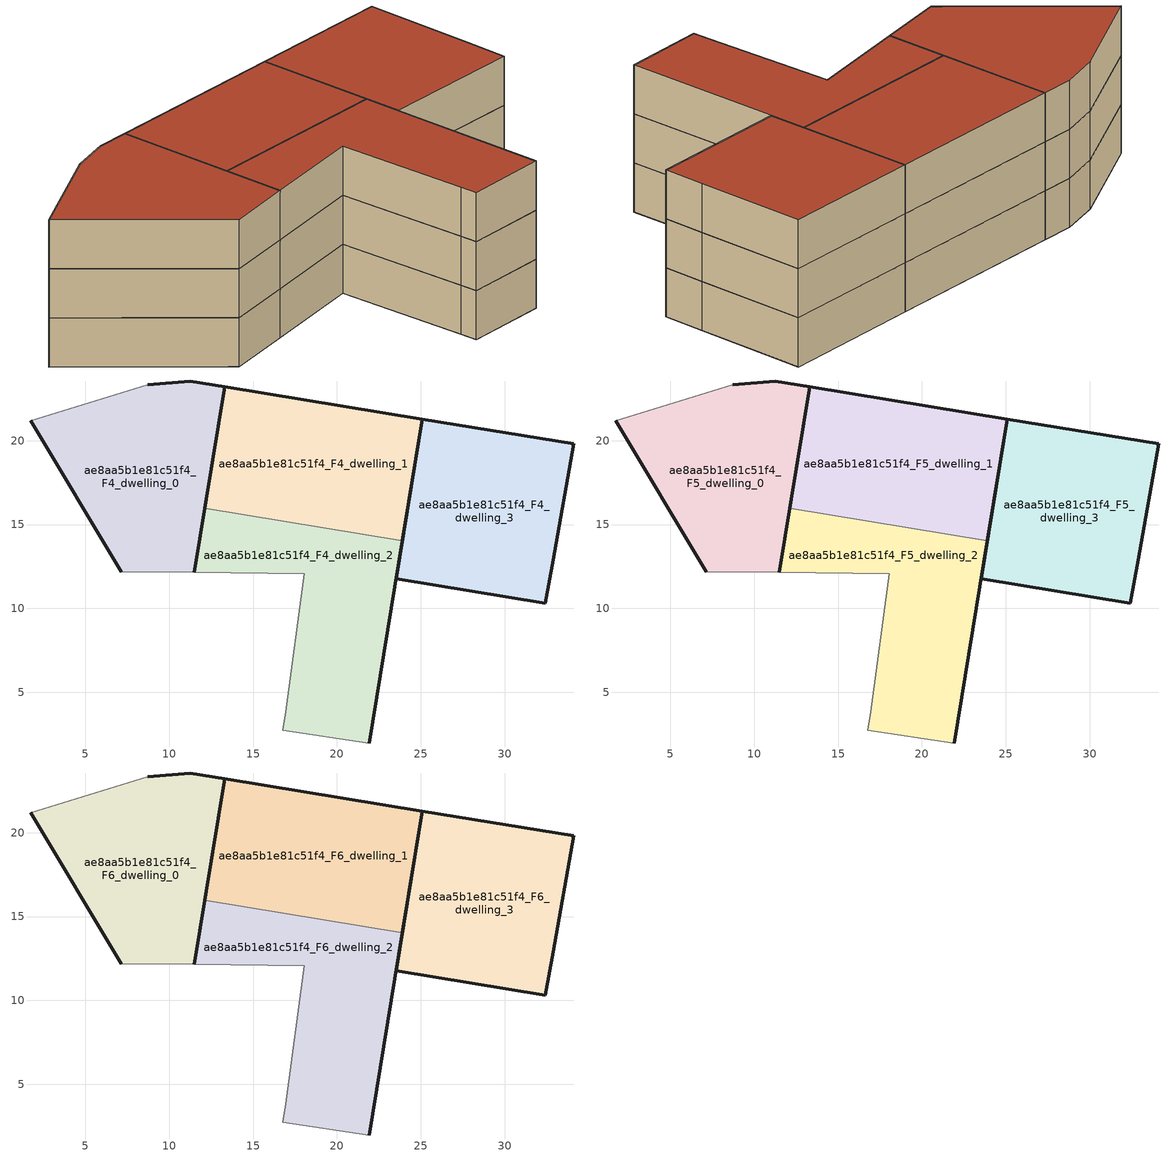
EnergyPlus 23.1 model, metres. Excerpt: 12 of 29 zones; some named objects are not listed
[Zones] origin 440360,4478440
ae8aa5b1e81c51f4_F4_dwelling_0
 floor to ae8aa5b1e81c51f4_F3_dwelling_0 (EU_floor_Construction): 11.49,12.14 13.31,23.22 11.26,23.56 8.7,23.35 1.75,21.18 7.13,12.19 z12
 wall outside (EU_wall_Construction): 7.13,12.19 1.75,21.18 / 8.7,23.35 11.26,23.56 13.31,23.22 11.49,12.14 z12:15
 wall adiabatic (EU_wall_Construction): 11.49,12.14 7.13,12.19 / 1.75,21.18 8.7,23.35 z12:15
ae8aa5b1e81c51f4_F4_dwelling_1
 floor to ae8aa5b1e81c51f4_F3_dwelling_1 (EU_floor_Construction): 23.9,14.04 25.09,21.29 13.31,23.22 12.12,15.97 z12
 wall outside (EU_wall_Construction): 12.12,15.97 13.31,23.22 25.09,21.29 23.9,14.04 z12:15
 wall to ae8aa5b1e81c51f4_F4_dwelling_2 (EU_wall_Construction): 23.9,14.04 12.12,15.97 z12:15
ae8aa5b1e81c51f4_F4_dwelling_2
 floor to ae8aa5b1e81c51f4_F3_dwelling_2 (EU_floor_Construction): 21.92,1.97 23.9,14.04 12.12,15.97 11.49,12.14 18.04,12.07 16.93,3.82 16.78,2.73 z12
 wall outside (EU_wall_Construction): 11.49,12.14 12.12,15.97 / 23.9,14.04 21.92,1.97 z12:15
 wall adiabatic (EU_wall_Construction): 21.92,1.97 16.78,2.73 16.93,3.82 18.04,12.07 11.49,12.14 z12:15
ae8aa5b1e81c51f4_F4_dwelling_3
 floor to ae8aa5b1e81c51f4_F3_dwelling_3 (EU_floor_Construction): 32.41,10.29 32.89,12.9 34.11,19.81 25.09,21.29 23.53,11.75 z12
 wall outside (EU_wall_Construction): 34.11,19.81 32.89,12.9 32.41,10.29 23.53,11.75 25.09,21.29 34.11,19.81 z12:15
ae8aa5b1e81c51f4_F5_dwelling_0
 floor to ae8aa5b1e81c51f4_F4_dwelling_0 (EU_floor_Construction): 11.49,12.14 13.31,23.22 11.26,23.56 8.7,23.35 1.75,21.18 7.13,12.19 z15
 wall outside (EU_wall_Construction): 7.13,12.19 1.75,21.18 / 8.7,23.35 11.26,23.56 13.31,23.22 11.49,12.14 z15:18
 wall adiabatic (EU_wall_Construction): 11.49,12.14 7.13,12.19 / 1.75,21.18 8.7,23.35 z15:18
ae8aa5b1e81c51f4_F5_dwelling_1
 floor to ae8aa5b1e81c51f4_F4_dwelling_1 (EU_floor_Construction): 23.9,14.04 25.09,21.29 13.31,23.22 12.12,15.97 z15
 wall outside (EU_wall_Construction): 12.12,15.97 13.31,23.22 25.09,21.29 23.9,14.04 z15:18
 wall to ae8aa5b1e81c51f4_F5_dwelling_2 (EU_wall_Construction): 23.9,14.04 12.12,15.97 z15:18
ae8aa5b1e81c51f4_F5_dwelling_2
 floor to ae8aa5b1e81c51f4_F4_dwelling_2 (EU_floor_Construction): 21.92,1.97 23.9,14.04 12.12,15.97 11.49,12.14 18.04,12.07 16.93,3.82 16.78,2.73 z15
 wall outside (EU_wall_Construction): 11.49,12.14 12.12,15.97 / 23.9,14.04 21.92,1.97 z15:18
 wall adiabatic (EU_wall_Construction): 21.92,1.97 16.78,2.73 16.93,3.82 18.04,12.07 11.49,12.14 z15:18
ae8aa5b1e81c51f4_F5_dwelling_3
 floor to ae8aa5b1e81c51f4_F4_dwelling_3 (EU_floor_Construction): 32.41,10.29 32.89,12.9 34.11,19.81 25.09,21.29 23.53,11.75 z15
 wall outside (EU_wall_Construction): 34.11,19.81 32.89,12.9 32.41,10.29 23.53,11.75 25.09,21.29 34.11,19.81 z15:18
ae8aa5b1e81c51f4_F6_dwelling_0
 floor to ae8aa5b1e81c51f4_F5_dwelling_0 (EU_floor_Construction): 11.49,12.14 13.31,23.22 11.26,23.56 8.7,23.35 1.75,21.18 7.13,12.19 z18
 wall outside (EU_wall_Construction): 7.13,12.19 1.75,21.18 / 8.7,23.35 11.26,23.56 13.31,23.22 11.49,12.14 z18:21
 wall adiabatic (EU_wall_Construction): 11.49,12.14 7.13,12.19 / 1.75,21.18 8.7,23.35 z18:21
 roof outside (EU_roof_Construction): 13.31,23.22 11.49,12.14 7.13,12.19 1.75,21.18 8.7,23.35 11.26,23.56 z21
ae8aa5b1e81c51f4_F6_dwelling_1
 floor to ae8aa5b1e81c51f4_F5_dwelling_1 (EU_floor_Construction): 23.9,14.04 25.09,21.29 13.31,23.22 12.12,15.97 z18
 wall outside (EU_wall_Construction): 12.12,15.97 13.31,23.22 25.09,21.29 23.9,14.04 z18:21
 wall to ae8aa5b1e81c51f4_F6_dwelling_2 (EU_wall_Construction): 23.9,14.04 12.12,15.97 z18:21
 roof outside (EU_roof_Construction): 25.09,21.29 23.9,14.04 12.12,15.97 13.31,23.22 z21
ae8aa5b1e81c51f4_F6_dwelling_2
 floor to ae8aa5b1e81c51f4_F5_dwelling_2 (EU_floor_Construction): 21.92,1.97 23.9,14.04 12.12,15.97 11.49,12.14 18.04,12.07 16.93,3.82 16.78,2.73 z18
 wall outside (EU_wall_Construction): 11.49,12.14 12.12,15.97 / 23.9,14.04 21.92,1.97 z18:21
 wall adiabatic (EU_wall_Construction): 21.92,1.97 16.78,2.73 16.93,3.82 18.04,12.07 11.49,12.14 z18:21
 roof outside (EU_roof_Construction): 23.9,14.04 21.92,1.97 16.78,2.73 16.93,3.82 18.04,12.07 11.49,12.14 12.12,15.97 z21
ae8aa5b1e81c51f4_F6_dwelling_3
 floor to ae8aa5b1e81c51f4_F5_dwelling_3 (EU_floor_Construction): 32.41,10.29 32.89,12.9 34.11,19.81 25.09,21.29 23.53,11.75 z18
 wall outside (EU_wall_Construction): 34.11,19.81 32.89,12.9 32.41,10.29 23.53,11.75 25.09,21.29 34.11,19.81 z18:21
 roof outside (EU_roof_Construction): 34.11,19.81 32.89,12.9 32.41,10.29 23.53,11.75 25.09,21.29 z21
[Building]
EU S2 Campaign: North Axis=0; Terrain=City; Solar Distribution=FullExterior
[Site:Location]
Madrid: Latitude=40.5; Longitude=-3.5; Time Zone=1; Elevation=609
[SizingPeriod:WeatherFileDays]
AnnualSizingPeriod: Begin Month=1; Begin Day of Month=1; End Month=12; End Day of Month=31; Day of Week for Start Day=Monday; Use Weather File Daylight Saving Period=No; Use Weather File Rain and Snow Indicators=No
[MATERIAL]
EU_InternalMass_Material: Roughness=MediumRough; Thickness=0.1; Conductivity=1; Density=1800; Specific Heat=900; Thermal Absorptance=0.9; Solar Absorptance=0.7; Visible Absorptance=0.7
[MATERIAL:NOMASS] Roughness=MediumRough; Thermal Absorptance=0.9; Solar Absorptance=0.7; Visible Absorptance=0.7
Name | Thermal Resistance
EU_wall_NoMass | 1.60022
EU_roof_NoMass | 1.57597
EU_floor_NoMass | 0.470652
[CONSTRUCTION]
EU_wall_Construction: EU_wall_NoMass
EU_roof_Construction: EU_roof_NoMass
EU_floor_Construction: EU_floor_NoMass
EU_InternalMass_Construction: EU_InternalMass_Material
[ZONE] Type=1; Multiplier=1; Ceiling Height=autocalculate; Floor Area=autocalculate; Part of Total Floor Area=Yes
Name | Volume
ae8aa5b1e81c51f4_F4_dwelling_0; ae8aa5b1e81c51f4_F5_dwelling_0; ae8aa5b1e81c51f4_F6_dwelling_0; ae8aa5b1e81c51f4_F4_dwelling_2; ae8aa5b1e81c51f4_F5_dwelling_2; ae8aa5b1e81c51f4_F6_dwelling_2 | 263.249
ae8aa5b1e81c51f4_F4_dwelling_1; ae8aa5b1e81c51f4_F5_dwelling_1; ae8aa5b1e81c51f4_F6_dwelling_1 | 263.264
ae8aa5b1e81c51f4_F4_dwelling_3; ae8aa5b1e81c51f4_F5_dwelling_3; ae8aa5b1e81c51f4_F6_dwelling_3 | 263.242
[INTERNALMASS] Construction=EU_InternalMass_Construction
Name | Zone or ZoneList | Surface Area
ae8aa5b1e81c51f4_F4_dwelling_0_EU_InternalMass | ae8aa5b1e81c51f4_F4_dwelling_0 | 109.689
ae8aa5b1e81c51f4_F4_dwelling_1_EU_InternalMass | ae8aa5b1e81c51f4_F4_dwelling_1 | 109.682
ae8aa5b1e81c51f4_F4_dwelling_2_EU_InternalMass | ae8aa5b1e81c51f4_F4_dwelling_2 | 109.687
ae8aa5b1e81c51f4_F4_dwelling_3_EU_InternalMass | ae8aa5b1e81c51f4_F4_dwelling_3 | 109.687
ae8aa5b1e81c51f4_F5_dwelling_0_EU_InternalMass | ae8aa5b1e81c51f4_F5_dwelling_0 | 109.689
ae8aa5b1e81c51f4_F5_dwelling_1_EU_InternalMass | ae8aa5b1e81c51f4_F5_dwelling_1 | 109.682
ae8aa5b1e81c51f4_F5_dwelling_2_EU_InternalMass | ae8aa5b1e81c51f4_F5_dwelling_2 | 109.687
ae8aa5b1e81c51f4_F5_dwelling_3_EU_InternalMass | ae8aa5b1e81c51f4_F5_dwelling_3 | 109.687
ae8aa5b1e81c51f4_F6_dwelling_0_EU_InternalMass | ae8aa5b1e81c51f4_F6_dwelling_0 | 109.689
ae8aa5b1e81c51f4_F6_dwelling_1_EU_InternalMass | ae8aa5b1e81c51f4_F6_dwelling_1 | 109.682
ae8aa5b1e81c51f4_F6_dwelling_2_EU_InternalMass | ae8aa5b1e81c51f4_F6_dwelling_2 | 109.687
ae8aa5b1e81c51f4_F6_dwelling_3_EU_InternalMass | ae8aa5b1e81c51f4_F6_dwelling_3 | 109.687
[OTHEREQUIPMENT] Fuel Type=Electricity; Design Level Calculation Method=Watts/Area; Power per Zone Floor Area=1; Fraction Latent=0; Fraction Radiant=0; Fraction Lost=0; Carbon Dioxide Generation Rate=0; EndUse Subcategory=EU_Step8_InternalGains
Name | Zone or ZoneList or Space or SpaceList | Schedule
EU_Step8_InternalGain_ae8aa5b1e81c51f4_F4_dwelling_0_f000 | ae8aa5b1e81c51f4_F4_dwelling_0 | EU_Step8_GainSchedule_ae8aa5b1e81c51f4_F4_dwelling_0_f000
EU_Step8_InternalGain_ae8aa5b1e81c51f4_F4_dwelling_1_f000 | ae8aa5b1e81c51f4_F4_dwelling_1 | EU_Step8_GainSchedule_ae8aa5b1e81c51f4_F4_dwelling_1_f000
EU_Step8_InternalGain_ae8aa5b1e81c51f4_F4_dwelling_2_f000 | ae8aa5b1e81c51f4_F4_dwelling_2 | EU_Step8_GainSchedule_ae8aa5b1e81c51f4_F4_dwelling_2_f000
EU_Step8_InternalGain_ae8aa5b1e81c51f4_F4_dwelling_3_f000 | ae8aa5b1e81c51f4_F4_dwelling_3 | EU_Step8_GainSchedule_ae8aa5b1e81c51f4_F4_dwelling_3_f000
EU_Step8_InternalGain_ae8aa5b1e81c51f4_F5_dwelling_0_f000 | ae8aa5b1e81c51f4_F5_dwelling_0 | EU_Step8_GainSchedule_ae8aa5b1e81c51f4_F5_dwelling_0_f000
EU_Step8_InternalGain_ae8aa5b1e81c51f4_F5_dwelling_1_f000 | ae8aa5b1e81c51f4_F5_dwelling_1 | EU_Step8_GainSchedule_ae8aa5b1e81c51f4_F5_dwelling_1_f000
EU_Step8_InternalGain_ae8aa5b1e81c51f4_F5_dwelling_2_f000 | ae8aa5b1e81c51f4_F5_dwelling_2 | EU_Step8_GainSchedule_ae8aa5b1e81c51f4_F5_dwelling_2_f000
EU_Step8_InternalGain_ae8aa5b1e81c51f4_F5_dwelling_3_f000 | ae8aa5b1e81c51f4_F5_dwelling_3 | EU_Step8_GainSchedule_ae8aa5b1e81c51f4_F5_dwelling_3_f000
EU_Step8_InternalGain_ae8aa5b1e81c51f4_F6_dwelling_0_f000 | ae8aa5b1e81c51f4_F6_dwelling_0 | EU_Step8_GainSchedule_ae8aa5b1e81c51f4_F6_dwelling_0_f000
EU_Step8_InternalGain_ae8aa5b1e81c51f4_F6_dwelling_1_f000 | ae8aa5b1e81c51f4_F6_dwelling_1 | EU_Step8_GainSchedule_ae8aa5b1e81c51f4_F6_dwelling_1_f000
EU_Step8_InternalGain_ae8aa5b1e81c51f4_F6_dwelling_2_f000 | ae8aa5b1e81c51f4_F6_dwelling_2 | EU_Step8_GainSchedule_ae8aa5b1e81c51f4_F6_dwelling_2_f000
EU_Step8_InternalGain_ae8aa5b1e81c51f4_F6_dwelling_3_f000 | ae8aa5b1e81c51f4_F6_dwelling_3 | EU_Step8_GainSchedule_ae8aa5b1e81c51f4_F6_dwelling_3_f000
[ZONEVENTILATION:DESIGNFLOWRATE] Schedule=EU_AlwaysOn; Design Flow Rate Calculation Method=AirChanges/Hour; Air Changes per Hour=0.480704; Ventilation Type=Natural; Fan Pressure Rise=0; Fan Total Efficiency=1; Constant Term Coefficient=1; Temperature Term Coefficient=0; Velocity Term Coefficient=0; Velocity Squared Term Coefficient=0; Minimum Indoor Temperature=-100; Maximum Indoor Temperature=100; Delta Temperature=-100; Minimum Outdoor Temperature=-100; Maximum Outdoor Temperature=100; Maximum Wind Speed=40
Name | Zone or ZoneList or Space or SpaceList
EU_ConstantAir_ae8aa5b1e81c51f4_F4_dwelling_0 | ae8aa5b1e81c51f4_F4_dwelling_0
EU_ConstantAir_ae8aa5b1e81c51f4_F4_dwelling_1 | ae8aa5b1e81c51f4_F4_dwelling_1
EU_ConstantAir_ae8aa5b1e81c51f4_F4_dwelling_2 | ae8aa5b1e81c51f4_F4_dwelling_2
EU_ConstantAir_ae8aa5b1e81c51f4_F4_dwelling_3 | ae8aa5b1e81c51f4_F4_dwelling_3
EU_ConstantAir_ae8aa5b1e81c51f4_F5_dwelling_0 | ae8aa5b1e81c51f4_F5_dwelling_0
EU_ConstantAir_ae8aa5b1e81c51f4_F5_dwelling_1 | ae8aa5b1e81c51f4_F5_dwelling_1
EU_ConstantAir_ae8aa5b1e81c51f4_F5_dwelling_2 | ae8aa5b1e81c51f4_F5_dwelling_2
EU_ConstantAir_ae8aa5b1e81c51f4_F5_dwelling_3 | ae8aa5b1e81c51f4_F5_dwelling_3
EU_ConstantAir_ae8aa5b1e81c51f4_F6_dwelling_0 | ae8aa5b1e81c51f4_F6_dwelling_0
EU_ConstantAir_ae8aa5b1e81c51f4_F6_dwelling_1 | ae8aa5b1e81c51f4_F6_dwelling_1
EU_ConstantAir_ae8aa5b1e81c51f4_F6_dwelling_2 | ae8aa5b1e81c51f4_F6_dwelling_2
EU_ConstantAir_ae8aa5b1e81c51f4_F6_dwelling_3 | ae8aa5b1e81c51f4_F6_dwelling_3
[HVACTEMPLATE:ZONE:IDEALLOADSAIRSYSTEM] System Availability Schedule=EU_AlwaysOn; Maximum Heating Supply Air Temperature=50; Minimum Cooling Supply Air Temperature=13; Maximum Heating Supply Air Humidity Ratio=0.0156; Minimum Cooling Supply Air Humidity Ratio=0.0077; Heating Limit=NoLimit; Cooling Limit=NoLimit; Heating Availability Schedule=EU_AlwaysOn; Cooling Availability Schedule=EU_CoolingOff; Dehumidification Control Type=ConstantSensibleHeatRatio; Cooling Sensible Heat Ratio=0.7; Dehumidification Setpoint=60; Humidification Control Type=None; Humidification Setpoint=30; Outdoor Air Method=None; Outdoor Air Flow Rate per Person=0.00944; Outdoor Air Flow Rate per Zone Floor Area=0; Outdoor Air Flow Rate per Zone=0; Demand Controlled Ventilation Type=None; Outdoor Air Economizer Type=NoEconomizer; Heat Recovery Type=None; Sensible Heat Recovery Effectiveness=0.7; Latent Heat Recovery Effectiveness=0.65
Name | Template Thermostat
ae8aa5b1e81c51f4_F4_dwelling_0 | EU_HeatOnly_ae8aa5b1e81c51f4_F4_dwelling_0
ae8aa5b1e81c51f4_F4_dwelling_1 | EU_HeatOnly_ae8aa5b1e81c51f4_F4_dwelling_1
ae8aa5b1e81c51f4_F4_dwelling_2 | EU_HeatOnly_ae8aa5b1e81c51f4_F4_dwelling_2
ae8aa5b1e81c51f4_F4_dwelling_3 | EU_HeatOnly_ae8aa5b1e81c51f4_F4_dwelling_3
ae8aa5b1e81c51f4_F5_dwelling_0 | EU_HeatOnly_ae8aa5b1e81c51f4_F5_dwelling_0
ae8aa5b1e81c51f4_F5_dwelling_1 | EU_HeatOnly_ae8aa5b1e81c51f4_F5_dwelling_1
ae8aa5b1e81c51f4_F5_dwelling_2 | EU_HeatOnly_ae8aa5b1e81c51f4_F5_dwelling_2
ae8aa5b1e81c51f4_F5_dwelling_3 | EU_HeatOnly_ae8aa5b1e81c51f4_F5_dwelling_3
ae8aa5b1e81c51f4_F6_dwelling_0 | EU_HeatOnly_ae8aa5b1e81c51f4_F6_dwelling_0
ae8aa5b1e81c51f4_F6_dwelling_1 | EU_HeatOnly_ae8aa5b1e81c51f4_F6_dwelling_1
ae8aa5b1e81c51f4_F6_dwelling_2 | EU_HeatOnly_ae8aa5b1e81c51f4_F6_dwelling_2
ae8aa5b1e81c51f4_F6_dwelling_3 | EU_HeatOnly_ae8aa5b1e81c51f4_F6_dwelling_3
[SIZING:ZONE] Zone Cooling Design Supply Air Temperature Input Method=SupplyAirTemperature; Zone Cooling Design Supply Air Temperature=13; Zone Heating Design Supply Air Temperature Input Method=SupplyAirTemperature; Zone Heating Design Supply Air Temperature=50; Zone Cooling Design Supply Air Humidity Ratio=0.008; Zone Heating Design Supply Air Humidity Ratio=0.008; Cooling Design Air Flow Method=DesignDay; Cooling Design Air Flow Rate=0; Cooling Minimum Air Flow per Zone Floor Area=0.000762; Cooling Minimum Air Flow=0; Cooling Minimum Air Flow Fraction=0.2; Heating Design Air Flow Method=DesignDay; Heating Design Air Flow Rate=0; Heating Maximum Air Flow per Zone Floor Area=0.002032; Heating Maximum Air Flow=0.141576; Heating Maximum Air Flow Fraction=0.3; Account for Dedicated Outdoor Air System=No; Dedicated Outdoor Air System Control Strategy=NeutralSupplyAir; Dedicated Outdoor Air Low Setpoint Temperature for Design=autosize; Dedicated Outdoor Air High Setpoint Temperature for Design=autosize; Zone Load Sizing Method=Sensible Load Only No Latent Load; Zone Latent Cooling Design Supply Air Humidity Ratio Input Method=HumidityRatioDifference; Zone Cooling Design Supply Air Humidity Ratio Difference=0.005; Zone Latent Heating Design Supply Air Humidity Ratio Input Method=HumidityRatioDifference; Zone Humidification Design Supply Air Humidity Ratio Difference=0.005
ae8aa5b1e81c51f4_F4_dwelling_0; ae8aa5b1e81c51f4_F4_dwelling_1; ae8aa5b1e81c51f4_F4_dwelling_2; ae8aa5b1e81c51f4_F4_dwelling_3; ae8aa5b1e81c51f4_F5_dwelling_0; ae8aa5b1e81c51f4_F5_dwelling_1; ae8aa5b1e81c51f4_F5_dwelling_2; ae8aa5b1e81c51f4_F5_dwelling_3; ae8aa5b1e81c51f4_F6_dwelling_0; ae8aa5b1e81c51f4_F6_dwelling_1; ae8aa5b1e81c51f4_F6_dwelling_2; ae8aa5b1e81c51f4_F6_dwelling_3
[SCHEDULE:CONSTANT]
Name | Hourly Value
EU_AlwaysOn | 1
EU_CoolingOff | 0
[SCHEDULE:FILE] Column Number=1; Rows to Skip at Top=0; Number of Hours of Data=8760; Column Separator=Comma; Interpolate to Timestep=No; Minutes per Item=60; Adjust Schedule for Daylight Savings=Yes
Name | File
EU_Step8_GainSchedule_ae8aa5b1e81c51f4_F4_dwelling_0_f000 | ../../schedules/ae8aa5b1e81c51f4/ae8aa5b1e81c51f4_F4_dwelling_0_f000_gain.csv
EU_Step8_GainSchedule_ae8aa5b1e81c51f4_F4_dwelling_1_f000 | ../../schedules/ae8aa5b1e81c51f4/ae8aa5b1e81c51f4_F4_dwelling_1_f000_gain.csv
EU_Step8_GainSchedule_ae8aa5b1e81c51f4_F4_dwelling_2_f000 | ../../schedules/ae8aa5b1e81c51f4/ae8aa5b1e81c51f4_F4_dwelling_2_f000_gain.csv
EU_Step8_GainSchedule_ae8aa5b1e81c51f4_F4_dwelling_3_f000 | ../../schedules/ae8aa5b1e81c51f4/ae8aa5b1e81c51f4_F4_dwelling_3_f000_gain.csv
EU_Step8_GainSchedule_ae8aa5b1e81c51f4_F5_dwelling_0_f000 | ../../schedules/ae8aa5b1e81c51f4/ae8aa5b1e81c51f4_F5_dwelling_0_f000_gain.csv
EU_Step8_GainSchedule_ae8aa5b1e81c51f4_F5_dwelling_1_f000 | ../../schedules/ae8aa5b1e81c51f4/ae8aa5b1e81c51f4_F5_dwelling_1_f000_gain.csv
EU_Step8_GainSchedule_ae8aa5b1e81c51f4_F5_dwelling_2_f000 | ../../schedules/ae8aa5b1e81c51f4/ae8aa5b1e81c51f4_F5_dwelling_2_f000_gain.csv
EU_Step8_GainSchedule_ae8aa5b1e81c51f4_F5_dwelling_3_f000 | ../../schedules/ae8aa5b1e81c51f4/ae8aa5b1e81c51f4_F5_dwelling_3_f000_gain.csv
EU_Step8_GainSchedule_ae8aa5b1e81c51f4_F6_dwelling_0_f000 | ../../schedules/ae8aa5b1e81c51f4/ae8aa5b1e81c51f4_F6_dwelling_0_f000_gain.csv
EU_Step8_GainSchedule_ae8aa5b1e81c51f4_F6_dwelling_1_f000 | ../../schedules/ae8aa5b1e81c51f4/ae8aa5b1e81c51f4_F6_dwelling_1_f000_gain.csv
EU_Step8_GainSchedule_ae8aa5b1e81c51f4_F6_dwelling_2_f000 | ../../schedules/ae8aa5b1e81c51f4/ae8aa5b1e81c51f4_F6_dwelling_2_f000_gain.csv
EU_Step8_GainSchedule_ae8aa5b1e81c51f4_F6_dwelling_3_f000 | ../../schedules/ae8aa5b1e81c51f4/ae8aa5b1e81c51f4_F6_dwelling_3_f000_gain.csv
